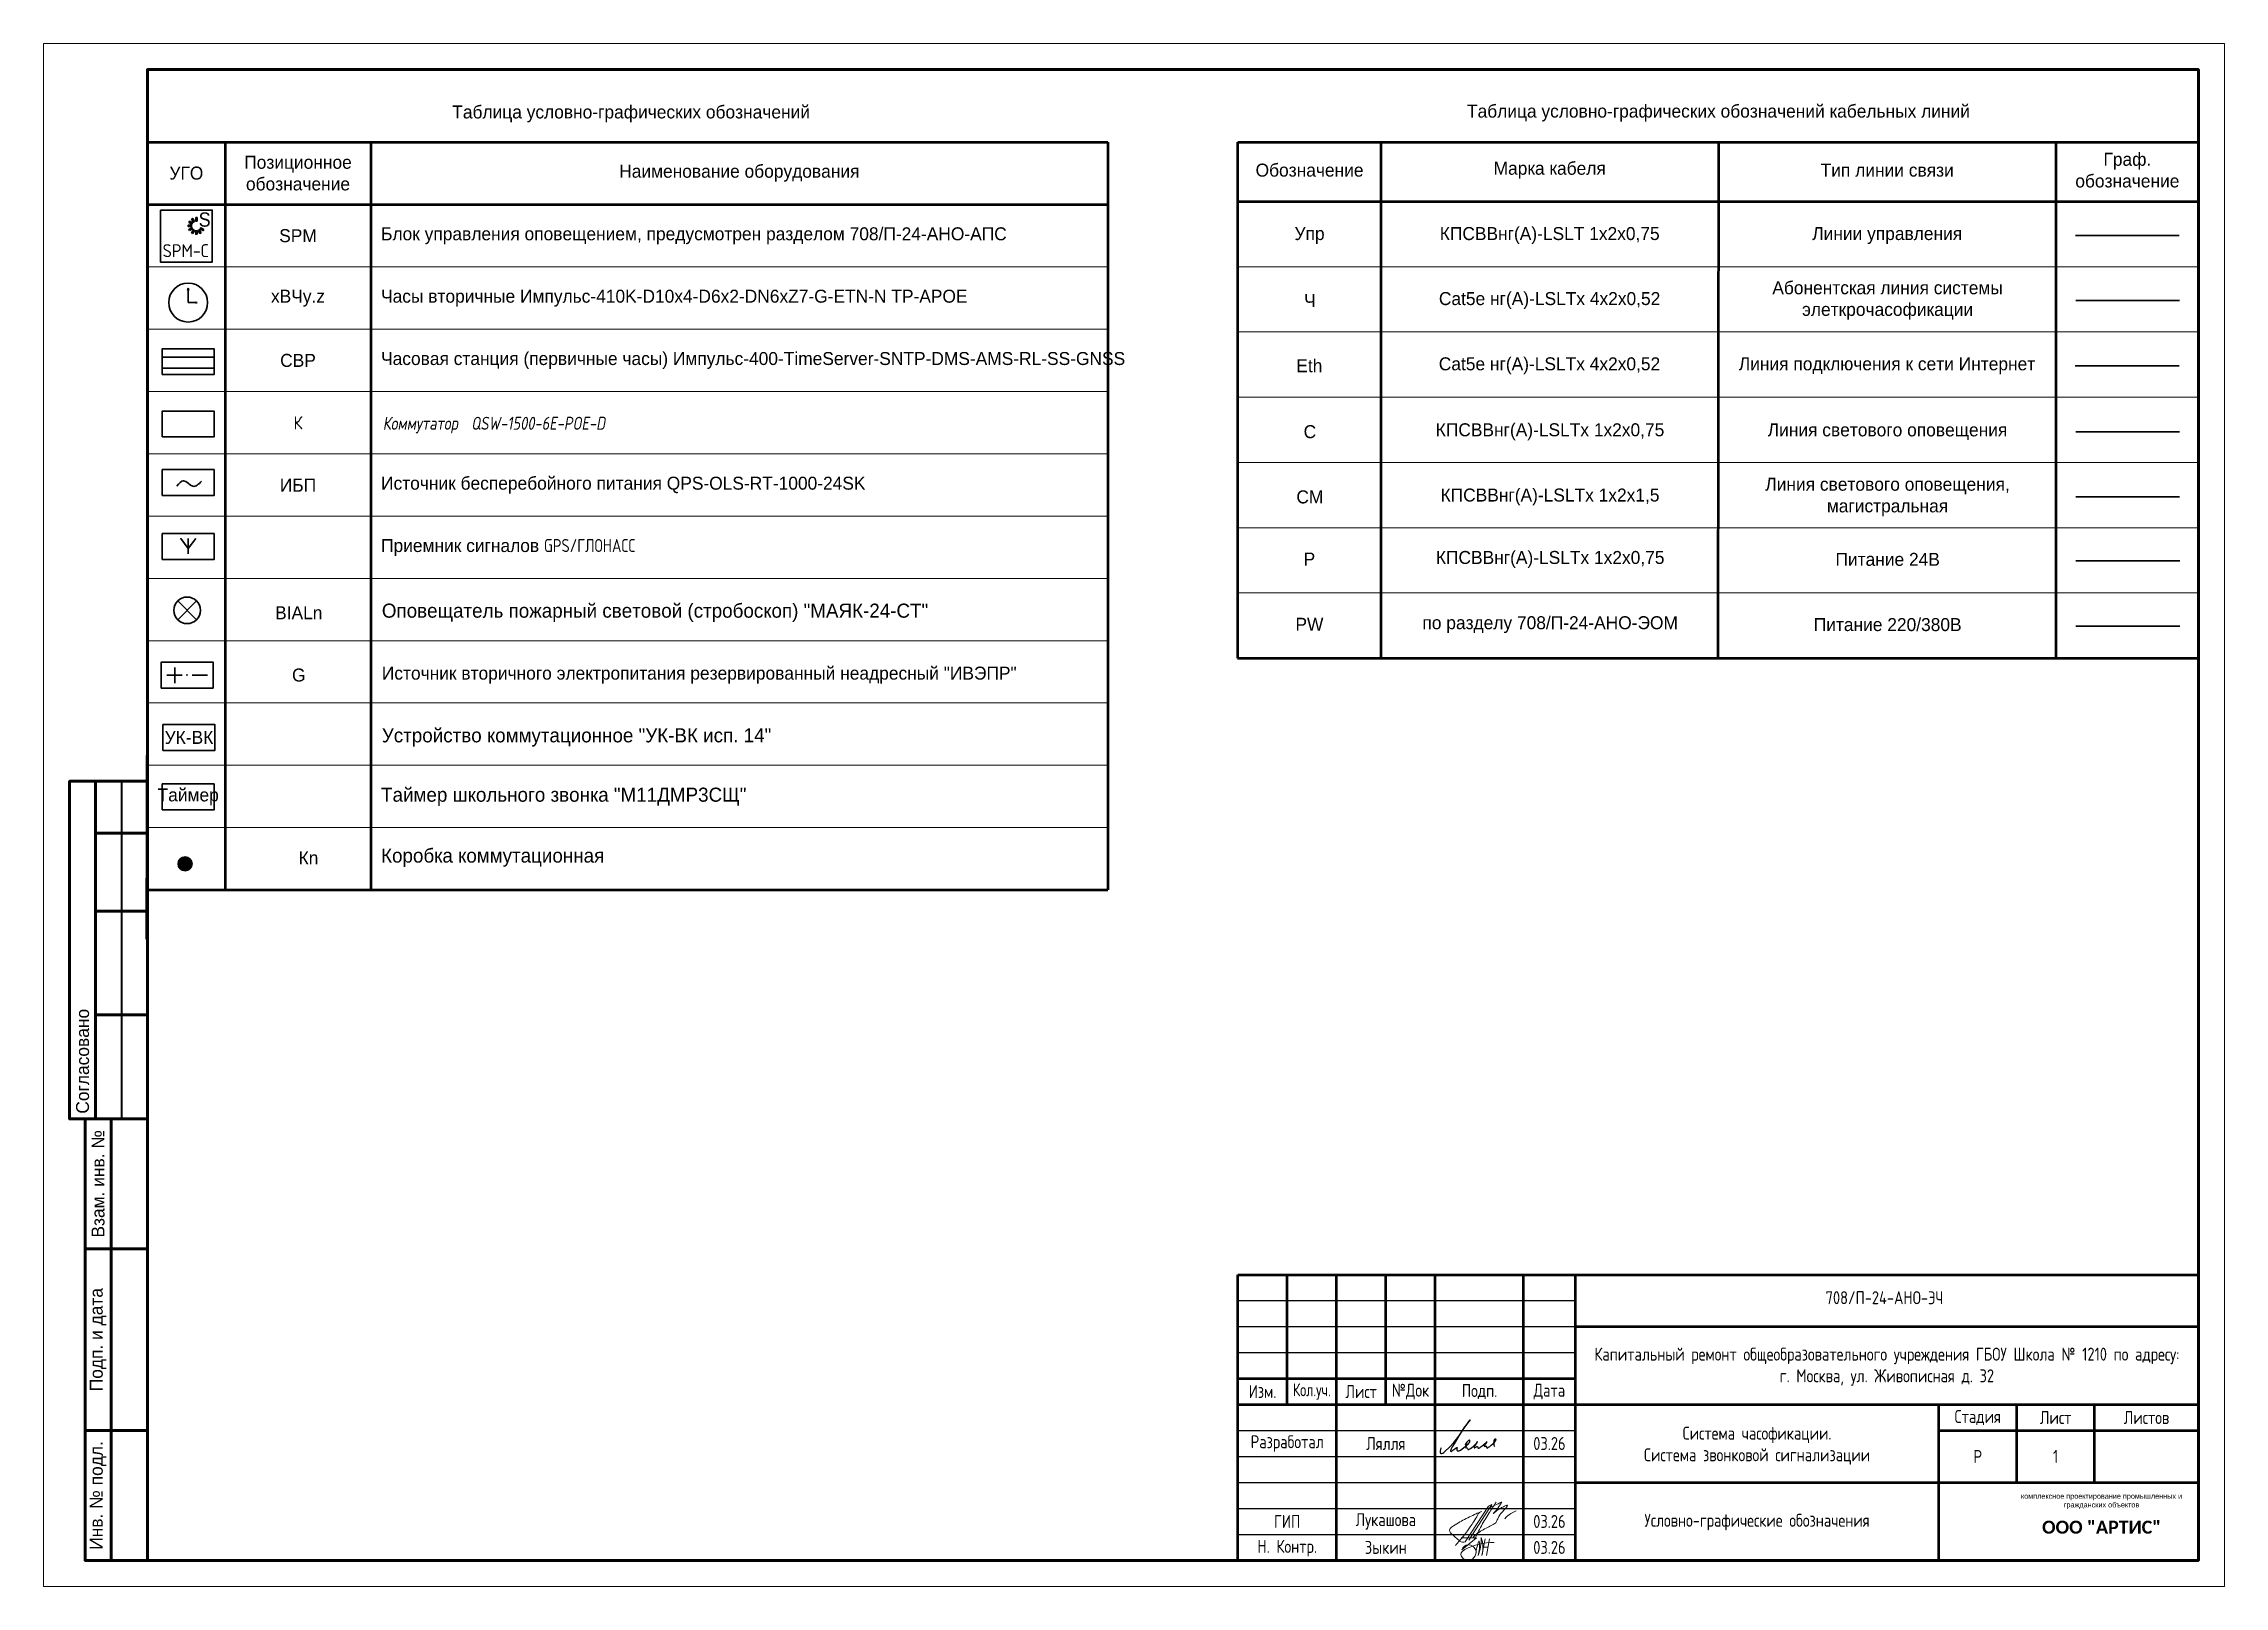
# Paper-space layout 'УГО' of a CAD drawing. Header units: millimetres. Extents: x -5221 to 1243, y -5840 to 657.
# Drawn here: x -5220.9 to -4802.5, y -5840.2 to -5544.3 of the extents above; entities outside this region: 32.
# The model-space entities are those that its viewports show. They can reach past a viewport. Long polylines and large blocks are cut down to what shows.
import ezdxf
from ezdxf import colors
from ezdxf.entities.mleader import LeaderData, LeaderLine
from ezdxf.enums import TextEntityAlignment as Align
from ezdxf.math import Vec2, Vec3

# ---------------------------------------------------------------- set-up
doc = ezdxf.new("R2010")
doc.units = ezdxf.units.MM
doc.set_wipeout_variables(frame=1)
doc.linetypes.add('штрихпунктирная', pattern=[1, 0.5, -0.25, 0, -0.25])
for name, color, linetype in [('__НАДПИСИ', 7, 'Continuous'), ('G-ANOTVPRT_T', 7, 'Continuous'), ('RC-Таблицы', 7, 'Continuous'), ('СОТ', 7, 'Continuous'), ('стена', 20, 'Continuous')]:
    doc.layers.add(name, color=color, linetype=linetype)
for name, color, linetype, lineweight in [('__ФОРМАТ', 7, 'Continuous', 40), ('A-_ANOTTEXT_T', 7, 'Continuous', 9), ('RC-Выноски', 7, 'Continuous', 0), ('RC-Источники_электропитания', 3, 'Continuous', 30), ('RC-Линии_связи-Адресные', 5, 'Continuous', 30), ('RC-Оповещение', 7, 'Continuous', 30), ('RC-Оповещение_световое', 7, 'Continuous', 30), ('лс', 5, 'Continuous', 30), ('Подписи', 7, 'Continuous', 13), ('Примечания', 7, 'Continuous', 25), ('СУ Часофикация', 205, 'Continuous', 30)]:
    doc.layers.add(name, color=color, linetype=linetype, lineweight=lineweight)
doc.layers.add('Границы листа', color=7, linetype='Continuous', lineweight=0, plot=False)
doc.layers.add('ОФ_подписи', color=5, linetype='Continuous', lineweight=13, true_color=0x0000ff)
doc.styles.add('GOST 2.304 type A', font='', dxfattribs={"height": 250})
doc.styles.add('GOST 2.304 type A_2', font='', dxfattribs={"height": 2.5})
doc.styles.add('GOST 2.304 type A_3', font='', dxfattribs={"height": 3.5})
doc.styles.add('GOST Common_4', font='', dxfattribs={"height": 7})
doc.styles.add('ICOCPEUR', font='isocpeur.ttf', dxfattribs={"height": 250})
doc.styles.add('ISOCPEUR', font='isocpeur.ttf', dxfattribs={"width": 0.9, "height": 350})
doc.styles.add('Mipgost_5', font='', dxfattribs={"height": 250})
doc.styles.add('RubezhCAD', font='', dxfattribs={"oblique": 10})
doc.styles.get("Standard").update_dxf_attribs({"font": ''})
doc.styles.add('ГОСТ 2.304', font='')
doc.styles.get('GOST 2.304 type A').set_extended_font_data('GOST 2.304 type A')
doc.styles.get('GOST 2.304 type A_2').set_extended_font_data('GOST 2.304 type A')
doc.styles.get('GOST 2.304 type A_3').set_extended_font_data('GOST 2.304 type A')
doc.styles.get('GOST Common_4').set_extended_font_data('GOST 2.304 type A')
doc.styles.get('Mipgost_5').set_extended_font_data('Mipgost')
doc.styles.get('RubezhCAD').set_extended_font_data('GOST type A')
doc.styles.get('Standard').set_extended_font_data('GOST type B')
doc.styles.get('ГОСТ 2.304').set_extended_font_data('GOST 2.304 type A')

# ---------------------------------------------------------------- blocks, each defined once
blk = doc.blocks.new('*U1524')
for p, q in [((5, 155), (5, 90)), ((15, 155), (15, 90))]:
    blk.add_line(p, q)
at = {"lineweight": -2}
for p, q in [((10, 155), (10, 90)), ((10, 145), (20, 145)), ((10, 130), (20, 130)), ((10, 110), (20, 110)), ((13, 90), (13, 5)), ((8, 65), (20, 65)), ((8, 30), (20, 30))]:
    blk.add_line(p, q, dxfattribs=at)
blk.add_lwpolyline([(20, 5), (415, 5), (415, 292), (20, 292)], close=True, dxfattribs=at)
for points in [[(20, 155), (5, 155), (5, 90), (8, 90)], [(20, 5), (8, 5), (8, 90), (20, 90)]]:
    blk.add_lwpolyline(points, dxfattribs=at)
at = {"layer": 'Границы листа'}
blk.add_lwpolyline([(420, 0), (0, 0), (0, 297), (420, 297)], close=True, dxfattribs=at)
at = {"lineweight": 30, "style": 'Mipgost_5'}
blk.add_text('Согласовано', height=2.5, rotation=90, dxfattribs=at).set_placement((7.5, 91), align=Align.MIDDLE_LEFT)
for s, p in [('Взам. инв. №', (10.5, 77.5)), ('Подп. и дата', (10.5, 47.5)), ('Инв. № подл.', (10.5, 17.5))]:
    blk.add_text(s, height=2.5, rotation=90, dxfattribs=at).set_placement(p, align=Align.MIDDLE)
at = {"lineweight": 13, "oblique": 10, "flags": 8}
blk.add_attdef('ФОРМАТ', (380.94, 1.12), '', height=3, dxfattribs=at)
blk = doc.blocks.new('A$C74D65E2A')
at = {"layer": 'СУ Часофикация'}
for p, q in [((0, 370), (-15, 313)), ((0, 0), (0, 370)), ((0, 370), (15, 313)), ((0, 0), (234, 0)), ((234, 0), (189, 12)), ((234, 0), (189, -12))]:
    blk.add_line(p, q, dxfattribs=at)
blk.add_circle((0, 0), 505, dxfattribs=at)
blk = doc.blocks.new('RC-UGO-SNR-03')
blk.add_wipeout([(-5.3, 5.3), (-5.3, -4.7), (4.7, -4.7), (4.7, 5.3)]).dxf.layer = 'RC-Оповещение'
at = {"layer": 'RC-Оповещение'}
h = blk.add_hatch(color=256, dxfattribs=at)
h.dxf.hatch_style = 1
h.paths.add_polyline_path([(1.76, 3.85), (1.5, 3.85), (1.5, 3.18), (1.76, 3.18)])
h.paths.add_polyline_path([(1.05, 2.99), (1.28, 3.12), (0.94, 3.7), (0.72, 3.57)])
h.paths.add_polyline_path([(0.76, 2.61), (0.89, 2.83), (0.31, 3.16), (0.18, 2.94)])
h.paths.add_polyline_path([(0.04, 2.39), (0.04, 2.13), (0.7, 2.13), (0.7, 2.39)])
h.paths.add_polyline_path([(0.89, 1.68), (0.76, 1.91), (0.18, 1.57), (0.31, 1.35)])
h.paths.add_polyline_path([(0.72, 0.94), (0.94, 0.81), (1.28, 1.39), (1.05, 1.52)])
h.paths.add_polyline_path([(1.5, 0.66), (1.76, 0.66), (1.76, 1.33), (1.5, 1.33)])
h.paths.add_polyline_path([(2.31, 0.81), (2.54, 0.94), (2.2, 1.52), (1.98, 1.39)])
h.paths.add_polyline_path([(2.94, 1.35), (3.07, 1.57), (2.49, 1.91), (2.36, 1.68)])
for points in [[(-5.3, 5.3), (4.7, 5.3), (4.7, -4.7), (-5.3, -4.7)], [(0.04, 2.13), (0.04, 2.39), (0.7, 2.39), (0.7, 2.13)], [(0.18, 2.94), (0.31, 3.16), (0.89, 2.83), (0.76, 2.61)], [(0.31, 1.35), (0.18, 1.57), (0.76, 1.91), (0.89, 1.68)], [(0.72, 3.57), (0.94, 3.7), (1.28, 3.12), (1.05, 2.99)], [(0.94, 0.81), (0.72, 0.94), (1.05, 1.52), (1.28, 1.39)], [(1.5, 3.85), (1.76, 3.85), (1.76, 3.18), (1.5, 3.18)], [(1.76, 0.66), (1.5, 0.66), (1.5, 1.33), (1.76, 1.33)], [(2.54, 0.94), (2.31, 0.81), (1.98, 1.39), (2.2, 1.52)], [(3.07, 1.57), (2.94, 1.35), (2.36, 1.68), (2.49, 1.91)]]:
    blk.add_lwpolyline(points, close=True, dxfattribs=at)
at = {"layer": 'RC-Оповещение', "style": 'ISOCPEUR', "width": 0.9}
blk.add_text('SPM-С', height=2.5, dxfattribs=at).set_placement((-4.87, -3.76))
at = {"layer": 'RC-Оповещение', "insert": (2.07, 4.86), "char_height": 2.75, "attachment_point": 1, "style": 'ISOCPEUR'}
blk.add_mtext_dynamic_manual_height_columns('{\\fArial|b0|i0|c204|p34;S}', width=1.8271, gutter_width=1500, heights=[0], dxfattribs=at)
at = {"layer": 'RC-Оповещение'}
blk.add_attdef('PSTN', text='', height=2.5, dxfattribs=at).set_placement((2.05, 5.27), align=Align.BOTTOM_LEFT)
blk = doc.blocks.new('П_Зыкин')
at = {"layer": 'ОФ_подписи', "color": 5, "ltscale": 100, "transparency": 33554687}
for p, q in [((142, 249), (62, -174)), ((102, 37), (218, 37)), ((258, 249), (178, -174))]:
    blk.add_line(p, q, dxfattribs=at)
blk.add_lwpolyline([(-462, 273), (-74, 273), (-446, -30)], dxfattribs=at)
for centre, radius, start, end in [((-271, -94), 186, 314.2393, 159.9348), ((345, -1372), 1523, 88.8758, 117.8788), ((1109, -252), 1204, 158.7593, 174.231), ((-1024, 224), 1068, 337.8144, 2.8859), ((-849, 72), 852, 342.8308, 7.4815), ((-9, 182), 4.48, 8.9691, 155.6551), ((-643, 22), 732, 344.4555, 20.462), ((-318, -169), 151, 108.7568, 173.4251), ((-287, -115), 185, 191.5358, 322.3512)]:
    blk.add_arc(centre, radius, start, end, dxfattribs=at)
blk = doc.blocks.new('П_Лукашова')
at = {"layer": 'ОФ_подписи', "color": 5}
for p, q in [((221, 339), (-221, -339)), ((286, 371), (-156, -307)), ((283, 370), (218, 338))]:
    blk.add_line(p, q, dxfattribs=at)
for points in [[(221, 301), (344, 360), (434, 401), (475, 416), (464, 395), (420, 336), (342, 232), (310, 203), (337, 221), (420, 283), (490, 322), (558, 352), (576, 358), (491, 240), (403, 113), (374, 49), (360, 20)], [(-221, -339), (-276, -344), (-368, -289), (-446, -221), (-505, -166), (-522, -116), (-412, -16), (-295, 56), (-173, 120), (-49, 179), (33, 216), (87, 237), (52, 221), (11, 167), (-59, 51), (-126, -52), (-177, -132), (-256, -231), (-409, -409)], [(360, 20), (294, -18), (203, -65), (91, -124), (-73, -248)], [(366, 415), (236, 213), (85, -37), (-50, -300)], [(530, 102), (646, 199), (748, 254)]]:
    blk.add_spline(points, degree=3, dxfattribs=at)
blk = doc.blocks.new('штамп')
at = {"layer": '__ФОРМАТ', "linetype": 'Continuous', "lineweight": 50}
for p, q in [((531929, 45357), (531929, 50857)), ((531929, 50857), (550429, 50857)), ((532879, 48357), (532879, 50857)), ((533829, 45357), (533829, 50857)), ((534779, 48357), (534779, 50857)), ((535729, 45357), (535729, 50857)), ((537429, 45357), (537429, 50857)), ((538429, 45357), (538429, 50857)), ((550429, 45357), (550429, 50857)), ((538429, 49857), (550429, 49857)), ((531929, 48857), (538429, 48857)), ((531929, 48357), (550429, 48357)), ((545429, 45357), (545429, 48357)), ((546929, 46857), (546929, 48357)), ((548429, 46857), (548429, 48357)), ((545429, 47857), (550429, 47857)), ((538429, 46857), (550429, 46857)), ((531929, 45357), (550429, 45357))]:
    blk.add_line(p, q, dxfattribs=at)
at = {"layer": '__ФОРМАТ', "linetype": 'Continuous', "lineweight": -2}
for p, q in [((531929, 50357), (538429, 50357)), ((531929, 49857), (538429, 49857)), ((531929, 49357), (538429, 49357)), ((531929, 48857), (538429, 48857)), ((531929, 47857), (538429, 47857)), ((531929, 47357), (538429, 47357)), ((531929, 46857), (538429, 46857)), ((538429, 46857), (550429, 46857)), ((531929, 46357), (538429, 46357)), ((531929, 45857), (538429, 45857))]:
    blk.add_line(p, q, dxfattribs=at)
at = {"layer": 'Подписи', "color": 5, "lineweight": 25}
blk.add_lwpolyline([(535847, 47525), (535833, 47500), (535823, 47461), (535824, 47440), (535829, 47423), (535840, 47414), (535857, 47413), (535876, 47421), (535897, 47435), (535917, 47454), (536005, 47539), (536088, 47624), (536142, 47690), (536203, 47776), (536266, 47874), (536323, 47953), (536362, 48009), (536395, 48059), (536405, 48060), (536397, 48045), (536295, 47925), (536205, 47790), (536095, 47603), (536059, 47544), (536038, 47506), (536029, 47485), (536027, 47473), (536027, 47462), (536031, 47457), (536037, 47454), (536045, 47456), (536057, 47466), (536072, 47479), (536107, 47506), (536133, 47525), (536147, 47532), (536152, 47532), (536153, 47529), (536150, 47520), (536147, 47504), (536146, 47491), (536148, 47479), (536150, 47471), (536157, 47465), (536166, 47462), (536178, 47464), (536189, 47469), (536215, 47480), (536240, 47498), (536281, 47529), (536306, 47550), (536324, 47567), (536342, 47582), (536372, 47609), (536388, 47629), (536397, 47646), (536399, 47657), (536398, 47666), (536393, 47671), (536383, 47671), (536372, 47667), (536356, 47653), (536336, 47632), (536323, 47612), (536313, 47599), (536309, 47587), (536310, 47579), (536315, 47575), (536326, 47579), (536335, 47585), (536344, 47592), (536348, 47595), (536352, 47596), (536354, 47595), (536355, 47592), (536349, 47583), (536342, 47575), (536334, 47561), (536326, 47547), (536322, 47538), (536320, 47531), (536321, 47523), (536325, 47519), (536328, 47519), (536333, 47524), (536338, 47527), (536344, 47526), (536346, 47520), (536351, 47508), (536355, 47498), (536359, 47493), (536366, 47491), (536375, 47491), (536385, 47497), (536412, 47513), (536436, 47532), (536466, 47559), (536491, 47583), (536517, 47607), (536529, 47621), (536545, 47642), (536547, 47643), (536546, 47644), (536543, 47644), (536541, 47642), (536538, 47637), (536499, 47577), (536491, 47558), (536482, 47544), (536480, 47535), (536479, 47529), (536481, 47524), (536483, 47522), (536489, 47523), (536494, 47526), (536502, 47532), (536512, 47539), (536522, 47544), (536530, 47548), (536541, 47549), (536547, 47546), (536550, 47541), (536551, 47531), (536552, 47525), (536553, 47521), (536558, 47517), (536562, 47515), (536568, 47515), (536575, 47517), (536583, 47523), (536596, 47533), (536617, 47547), (536636, 47561), (536659, 47583), (536688, 47609), (536702, 47620), (536713, 47630), (536721, 47636), (536727, 47641), (536727, 47643), (536726, 47644), (536723, 47643), (536720, 47638), (536715, 47629), (536693, 47594), (536681, 47575), (536676, 47566), (536674, 47557), (536677, 47551), (536679, 47547), (536684, 47546), (536689, 47549), (536695, 47552), (536700, 47554), (536709, 47554), (536716, 47551), (536717, 47545), (536719, 47535), (536721, 47527), (536725, 47524), (536731, 47520), (536741, 47523), (536747, 47528), (536757, 47534), (536779, 47550), (536809, 47572), (536842, 47600), (536865, 47623), (536880, 47642), (536895, 47664), (536899, 47675), (536901, 47684), (536898, 47689), (536891, 47693), (536881, 47689), (536873, 47682), (536862, 47668), (536856, 47654), (536855, 47638), (536856, 47622), (536856, 47598), (536858, 47583), (536860, 47572), (536864, 47560), (536871, 47551)], dxfattribs=at)
at = {"layer": 'ОФ_подписи'}
for name, p, xscale, yscale, zscale in [('П_Лукашова', (536533, 46057), 1.010226427429054, 1.010226427429054, 1.010226427429054), ('П_Зыкин', (536581, 45585), 0.7621923841183493, 0.7621923841183493, 0.7621923841183493)]:
    blk.add_blockref(name, p, dxfattribs=dict(at, xscale=xscale, yscale=yscale, zscale=zscale))
at = {"transparency": 33554687, "attachment_point": 5, "style": 'ГОСТ 2.304'}
for s, insert, char_height, width in [('{\\fArial|b0|i0|c204|p34;комплексное проектирование промышленных и гражданских объектов}', (548563, 46495), 100, 3372.21), ('{\\fCorbel Light|b1|i0|c204|p34;ООО "АРТИС"}', (548563, 45995), 250, 4171.2)]:
    blk.add_mtext(s, dxfattribs=dict(at, insert=insert, char_height=char_height, width=width))
at = {"layer": '__НАДПИСИ', "lineweight": 9, "ltscale": 2, "style": 'ISOCPEUR', "flags": 1}
blk.add_attdef('NOTATION', (548864, 51134), '', height=250, dxfattribs=at)
at = {"layer": '__НАДПИСИ', "lineweight": 9, "ltscale": 2, "style": 'RubezhCAD', "oblique": 10}
blk.add_attdef('SHEET', text='', height=250, dxfattribs=at).set_placement((547679, 47357), align=Align.MIDDLE_CENTER)
at = {"layer": '__ФОРМАТ', "color": 7, "linetype": 'Continuous', "lineweight": 20, "char_height": 250, "attachment_point": 5, "style": 'GOST 2.304 type A'}
for s, insert, width in [('Капитальный ремонт общеобразовательного учреждения ГБОУ Школа № 1210 по адресу:      \\Pг. Москва, ул. Живописная д. 32', (544429, 49085), 12000), ('\\pi-7.5,l7.5,t7.5;{\\W0.9;\\C256;Кол.уч.}', (533354, 48607), 950), ('Система часофикации. \\PСистема звонковой сигнализации ', (541929, 47564), 7000)]:
    blk.add_mtext(s, dxfattribs=dict(at, insert=insert, width=width))
at = {"layer": '__ФОРМАТ', "color": 7, "linetype": 'Continuous', "lineweight": 20, "char_height": 250, "attachment_point": 5, "line_spacing_factor": 1.2, "style": 'GOST 2.304 type A'}
for s, insert, width in [('\\pi-7.5,l7.5,t7.5;{\\C256;Изм.}', (532404, 48607), 950), ('\\pi-7.5,l7.5,t7.5;{\\C256;Лист}', (534304, 48607), 950), ('\\pi-7.5,l7.5,t7.5;{\\C256;№Док}', (535254, 48607), 950), ('\\pi-7.5,l7.5,t7.5;{\\C256;Подп.}', (536584, 48607), 1710.72), ('\\pi-7.5,l7.5,t7.5;{\\C256;Дата}', (537929, 48607), 1000), ('\\pi-7.5,l7.5,t7.5;{\\C256;Стадия}', (546179, 48107), 1500), ('\\pi-7.5,l7.5,t7.5;{\\C256;Лист}', (547679, 48107), 1500), ('\\pi-7.5,l7.5,t7.5;{\\C256;Листов}', (549429, 48107), 2000), ('\\pi-7.5,l7.5,t7.5;{\\C256;Разработал}', (532879, 47607), 1900), ('{\\C256;Лялля}', (534779, 47607), 1900), ('{\\C256;03.26}', (537929, 47607), 1000), ('\\pi-750,l750,t750;{\\C256;Р}', (546179, 47357), 1500), ('\\pi-7.5,l7.5,t7.5;{\\C256;ГИП}', (532879, 46107), 1900), ('{\\C256;Лукашова}', (534779, 46107), 1900), ('{\\C256;03.26}', (537929, 46107), 1000), ('{\\C256;Н. Контр. }', (532879, 45592), 1900), ('\\pi-750,l750,t750;{\\C256;Зыкин}', (534779, 45607), 1900), ('{\\C256;03.26}', (537929, 45607), 1000)]:
    blk.add_mtext(s, dxfattribs=dict(at, insert=insert, width=width))
at = {"layer": 'стена', "color": 18, "true_color": 0x000000, "insert": (543249, 50539), "char_height": 250, "width": 3851.47, "attachment_point": 1, "style": 'GOST 2.304 type A'}
blk.add_mtext('708/П-24-АНО-ЭЧ', dxfattribs=at)
blk = doc.blocks.new('RC-UGO-IP12-03')
blk.add_wipeout([(5, -2.5), (5, 2.5), (-5, 2.5), (-5, -2.5)]).dxf.layer = 'RC-Источники_электропитания'
blk.add_wipeout([(-5, -2.5), (-5, 2.5), (5, 2.5), (5, -2.5)]).dxf.layer = 'RC-Источники_электропитания'
at = {"layer": 'RC-Источники_электропитания'}
blk.add_lwpolyline([(-5, -2.5), (5, -2.5), (5, 2.5), (-5, 2.5)], close=True, dxfattribs=at)
for points in [[(-3.94, 0), (-0.94, 0)], [(-2.37, -1.52), (-2.37, 1.48)], [(0.94, 0), (3.94, 0)]]:
    blk.add_lwpolyline(points, dxfattribs=at)
blk.add_point((0, 0), dxfattribs=at)
blk.add_attdef('PSTN', text='', height=2.5, dxfattribs=at).set_placement((6.11, 2.42), align=Align.BOTTOM_CENTER)
blk = doc.blocks.new('кс-4')
at = {"layer": 'RC-Линии_связи-Адресные'}
h = blk.add_hatch(color=11, dxfattribs=at)
h.dxf.hatch_style = 1
h.paths.add_polyline_path([(135, 0, 1), (-135, 0, 1)])
at = {"layer": 'RC-Линии_связи-Адресные', "color": 116, "true_color": 0x136734}
blk.add_circle((0, 0), 135, dxfattribs=at)
blk = doc.blocks.new('RC-UGO-OS-10')
at = {"layer": 'RC-Оповещение_световое', "color": 5}
for p, q in [((-1.81, 1.81), (1.81, -1.81)), ((-1.81, -1.81), (1.81, 1.81))]:
    blk.add_line(p, q, dxfattribs=at)
blk.add_circle((0, 0), 2.56, dxfattribs=at)
at = {"layer": 'RC-Оповещение_световое'}
blk.add_attdef('PSTN', text='', height=2.5, dxfattribs=at).set_placement((0.86, 2.39), align=Align.BOTTOM_LEFT)

msp = doc.modelspace()

# ---------------------------------------------------------------- linework, layer by layer
at = {"color": 4, "lineweight": 30, "ltscale": 100, "transparency": 33554687}
msp.add_line((28783, 118450), (30783, 118450), dxfattribs=at)
at = {"color": 1, "lineweight": 30, "ltscale": 400}
msp.add_lwpolyline([(28792, 112184), (30792, 112184)], dxfattribs=at)
at = {"color": 1, "linetype": 'штрихпунктирная', "lineweight": 30, "ltscale": 4}
msp.add_lwpolyline([(28792, 110928), (30792, 110928)], dxfattribs=at)
at = {"layer": 'RC-Таблицы', "linetype": 'Continuous', "lineweight": 50}
for p, q in [((-8349, 120250), (-8349, 109450)), ((-8356, 109626), (-8366, 104906))]:
    msp.add_line(p, q, dxfattribs=at)
at = {"layer": 'RC-Таблицы', "linetype": 'Continuous', "lineweight": 50, "transparency": 33554687}
for p, q in [((-8349, 120250), (10151, 120250)), ((-6849, 120250), (-6849, 105850)), ((-4049, 120250), (-4049, 105850)), ((10151, 120250), (10151, 109450)), ((10151, 120250), (10151, 105850)), ((10151, 120250), (10151, 105850)), ((12644, 120250), (12644, 110312)), ((12651, 120250), (31151, 120250)), ((15408, 120250), (15408, 110312)), ((21908, 120250), (21897, 110312)), ((28408, 120250), (28408, 110312)), ((-8349, 119050), (10151, 119050)), ((12651, 119107), (31151, 119107)), ((12644, 110312), (31147, 110312)), ((-8349, 105850), (10151, 105850))]:
    msp.add_line(p, q, dxfattribs=at)
at = {"layer": 'RC-Таблицы', "linetype": 'Continuous', "lineweight": 20, "transparency": 33554687}
for p, q in [((-8349, 117850), (10151, 117850)), ((12651, 117850), (31151, 117850)), ((-8349, 116650), (10151, 116650)), ((12651, 116594), (31151, 116594)), ((-8349, 115450), (10151, 115450)), ((12651, 115337), (31151, 115337)), ((-8349, 114250), (10151, 114250)), ((12651, 114081), (31151, 114081)), ((-8349, 113050), (10151, 113050)), ((12651, 112824), (31151, 112824)), ((-8349, 111850), (10151, 111850)), ((12649, 111568), (31149, 111568)), ((-8349, 110650), (10151, 110650)), ((-8349, 109450), (10151, 109450)), ((-8349, 108250), (10151, 108250)), ((-8349, 107050), (10151, 107050))]:
    msp.add_line(p, q, dxfattribs=at)
at = {"layer": 'лс', "color": 3, "linetype": 'Continuous', "ltscale": 100, "transparency": 33554687}
msp.add_line((28779, 115942), (30779, 115942), dxfattribs=at)
at = {"layer": 'лс', "color": 11, "linetype": 'Continuous', "ltscale": 100, "transparency": 33554687}
msp.add_line((28789, 114672), (30789, 114672), dxfattribs=at)
at = {"layer": 'лс', "color": 116, "linetype": 'Continuous', "ltscale": 100, "true_color": 0x136734, "transparency": 33554687}
msp.add_line((28789, 113416), (30789, 113416), dxfattribs=at)
at = {"layer": 'лс', "elevation": 0}
msp.add_lwpolyline([(-8049, 108536), (-7049, 108536), (-7049, 109036), (-8049, 109036)], close=True, dxfattribs=at)
at = {"layer": 'лс'}
msp.add_lwpolyline([(-8064, 107393), (-7064, 107393), (-7064, 107893), (-8064, 107893)], close=True, dxfattribs=at)
at = {"layer": 'СУ Часофикация', "linetype": 'Continuous', "ltscale": 100, "transparency": 33554687}
msp.add_line((28790, 117198), (30790, 117198), dxfattribs=at)
at = {"layer": 'СУ Часофикация'}
for points in [[(-8064, 115771), (-7064, 115771), (-7064, 116271), (-8064, 116271)], [(-8064, 114571), (-7064, 114571), (-7064, 115071), (-8064, 115071)], [(-8064, 113444), (-7064, 113444), (-7064, 113944), (-8064, 113944)], [(-8064, 112212), (-7064, 112212), (-7064, 112712), (-8064, 112712)]]:
    msp.add_lwpolyline(points, close=True, dxfattribs=at)
for points in [[(-8064, 116110), (-7064, 116110)], [(-8064, 115895), (-7064, 115895)], [(-7564, 112324), (-7564, 112426), (-7707, 112614), (-7564, 112426), (-7415, 112614)]]:
    msp.add_lwpolyline(points, dxfattribs=at)
at = {"layer": 'СУ Часофикация', "ltscale": 100}
msp.add_lwpolyline([(-7564, 112426), (-7564, 112614)], dxfattribs=at)
msp.add_spline([(-7781, 113625), (-7655, 113728), (-7476, 113622), (-7306, 113719)], degree=3, dxfattribs=at)

# ---------------------------------------------------------------- block references
at = {"layer": '__ФОРМАТ', "lineweight": 60, "xscale": 99.9999999999996, "yscale": 99.9999999999996, "zscale": 99.9999999999996}
msp.add_blockref('*U1524', (-10349, 92444), dxfattribs=at)
at = {"layer": 'RC-Линии_связи-Адресные'}
msp.add_blockref('кс-4', (-7625, 106354), dxfattribs=at)
at = {"layer": 'СОТ'}
msp.add_blockref('штамп', (-519277, 47587), dxfattribs=at)
at = {"layer": 'СУ Часофикация', "xscale": 0.7425938085507369, "yscale": 0.7425938085507369, "zscale": 0.7425938085507369}
msp.add_blockref('A$C74D65E2A', (-7564, 117159), dxfattribs=at)

# ---------------------------------------------------------------- texts
at = {"layer": 'RC-Таблицы', "linetype": 'Continuous', "lineweight": 40, "ltscale": 15, "transparency": 33554687, "insert": (967, 120791), "char_height": 250, "width": 15000, "attachment_point": 5, "style": 'Mipgost_5'}
msp.add_mtext('Таблица условно-графических обозначений', dxfattribs=at)
at = {"layer": 'RC-Таблицы', "linetype": 'Continuous', "lineweight": 40, "ltscale": 15, "transparency": 33554687, "insert": (21908, 120807), "char_height": 250, "attachment_point": 5, "style": 'Mipgost_5'}
msp.add_mtext_dynamic_manual_height_columns('Таблица условно-графических обозначений кабельных линий', width=18500, gutter_width=1250, heights=[0], dxfattribs=at)
at = {"layer": 'RC-Таблицы', "linetype": 'Continuous', "lineweight": 40, "transparency": 33554687, "char_height": 250}
for s, insert, width, attachment_point, style in [('УГО', (-7599, 119650), 1100, 5, 'Mipgost_5'), ('Позиционное обозначение', (-5449, 119650), 2400, 5, 'Mipgost_5'), ('Наименование оборудования', (3051, 119650), 13800, 5, 'Mipgost_5'), ('Обозначение', (14033, 119707), 2350, 5, 'Mipgost_5'), ('Марка кабеля', (18658, 119707), 6100, 5, 'Mipgost_5'), ('Тип линии связи', (25158, 119707), 6100, 5, 'Mipgost_5'), ('Граф. обозначение', (29783, 119707), 2350, 5, 'Mipgost_5'), ('SРМ', (-5449, 118445), 2400, 5, 'Mipgost_5'), ('Блок управления оповещением{\\C7;, предусмотрен разделом }708/П-24-АНО-АПС', (-3849, 118445), 13800, 4, 'Mipgost_5'), ('Упр', (14033, 118450), 2350, 5, 'Mipgost_5'), ('КПСВВнг(А)-{\\C7;LSLT 1х2х0,75}', (18658, 118450), 6100, 5, 'Mipgost_5'), ('Линии управления', (25158, 118450), 6100, 5, 'Mipgost_5'), ('xВЧу.z', (-5449, 117244), 2400, 5, 'Mipgost_5'), ('Часы вторичные Импульс-410K-D10x4-D6x2-DN6xZ7-G-ETN-N TP-APOE', (-3849, 117244), 13800, 4, 'Mipgost_5'), ('Ч', (14040, 117198), 2350, 5, 'Mipgost_5'), ('Cat5e нг(А)-LSLTx 4х2х0,52', (18656, 117198), 6100, 5, 'Mipgost_5'), ('Абонентская линия системы элеткрочасофикации', (25165, 117198), 6100, 5, 'Mipgost_5'), ('СВР', (-5449, 116044), 2400, 5, 'Mipgost_5'), ('Часовая станция (первичные часы) Импульс-400-TimeServer-SNTP-DMS-AMS-RL-SS-GNSS ', (-3849, 116044), 13800, 4, 'Mipgost_5'), ('Eth', (14029, 115942), 2350, 5, 'Mipgost_5'), ('Cat5e нг(А)-LSLTx 4х2х0,52', (18654, 115942), 6100, 5, 'Mipgost_5'), ('Линия подключения к сети Интернет', (25154, 115942), 6100, 5, 'Mipgost_5'), ('К', (-5449, 114844), 2400, 5, 'ISOCPEUR'), ('С', (14039, 114672), 2350, 5, 'Mipgost_5'), ('КПСВВнг(А)-LSLTx 1х2х0,75', (18664, 114672), 6100, 5, 'Mipgost_5'), ('Линия светового оповещения', (25164, 114672), 6100, 5, 'Mipgost_5'), ('Источник бесперебойного питания QPS-OLS-RT-1000-24SK', (-3849, 113644), 13800, 4, 'Mipgost_5'), ('ИБП', (-5449, 113644), 2400, 5, 'Mipgost_5'), ('СМ', (14039, 113416), 2350, 5, 'Mipgost_5'), ('КПСВВнг(А)-LSLTx 1х2х1,5', (18664, 113416), 6100, 5, 'Mipgost_5'), ('Линия светового оповещения, магистральная', (25164, 113416), 6100, 5, 'Mipgost_5'), ('{\\C0;Приемник сигналов \\fGOST type A|b0|i0|c204|p34;\\C256;GPS/ГЛОНАСС }', (-3849, 112444), 13800, 4, 'Mipgost_5'), ('Кn', (-5247, 106468), 2400, 5, 'Mipgost_5')]:
    msp.add_mtext(s, dxfattribs=dict(at, insert=insert, width=width, attachment_point=attachment_point, style=style))
at = {"layer": 'RC-Таблицы', "linetype": 'Continuous', "lineweight": 40, "char_height": 250, "style": 'Mipgost_5'}
for s, insert, width, attachment_point in [('P', (14030, 112222), 2741.51, 5), ('КПСВВнг(А)-LSLTx 1х2х0,75', (18667, 112214), 6100, 5), ('Питание 24В', (25167, 112214), 6100, 5), ('BIALn', (-5434, 111187, 0), 2400, 5), ('{\\H1.08333x;Оповещатель пожарный световой (стробоскоп) "МАЯК-24-СТ"}', (-3834, 111187, 0), 13800, 4), ('PW', (14030, 110965), 2741.51, 5), ('по разделу 708/П-24-АНО-ЭОМ', (18667, 110958), 6100, 5), ('Питание 220/380В', (25167, 110958), 6100, 5), ('G', (-5434, 109987, 0), 2400, 5), ('Источник вторичного электропитания резервированный неадресный "ИВЭПР"', (-3834, 109987, 0), 13800, 4), ('{\\C5;УК-ВК}', (-7549, 108786, 0), 1000, 5), ('{\\H1.08333x;Устройство коммутационное "УК-ВК исп. 14"}', (-3834, 108787, 0), 13800, 4), ('{\\C5;Таймер}', (-7564, 107643), 1000, 5), ('{\\H1.08333x;Таймер школьного звонка "М11ДMP3СЩ"}', (-3849, 107644), 13800, 4), ('{\\H1.08333x;Коробка коммутационная}', (-3849, 106472), 13800, 4)]:
    msp.add_mtext(s, dxfattribs=dict(at, insert=insert, width=width, attachment_point=attachment_point))
at = {"layer": 'Примечания', "ltscale": 100, "insert": (-3816, 114960), "char_height": 250, "width": 7444.65, "attachment_point": 1, "style": 'RubezhCAD'}
msp.add_mtext('Коммутатор  QSW-1500-6E-POE-D', dxfattribs=at)
at = {"layer": 'СОТ', "char_height": 250, "attachment_point": 5, "style": 'GOST 2.304 type A'}
for s, insert, width in [('1', (28401, 94944), 1500), ('Условно-графические обозначения', (22651, 93682), 7000)]:
    msp.add_mtext(s, dxfattribs=dict(at, insert=insert, width=width))

# ---------------------------------------------------------------- leaders
at = {"layer": 'RC-Выноски', "linetype": 'Continuous', "ltscale": 15}
ml = msp.add_multileader_mtext('Standard', dxfattribs=at)
ml.set_content('КПСВВнг(А)-LSLTx 1x2x0.75\\P{\\C1;"аудио"}', color=256, style='ICOCPEUR')
ml.set_leader_properties()
ml.build(insert=Vec2(0, 0))
ml.multileader.update_dxf_attribs({"has_text_frame": 1, "text_left_attachment_type": 6, "text_right_attachment_type": 6, "dogleg_length": 2, "arrow_head_size": 400, "scale": 100})
ctx = ml.context
ctx.base_point, ctx.scale, ctx.char_height, ctx.arrow_head_size, ctx.landing_gap_size, ctx.plane_origin = Vec3(88380, 111158), 100, 250, 400, 100, Vec3(-435137, 75536)
ctx.left_attachment, ctx.right_attachment, ctx.text_align_type = 6, 6, 2
notes = []
notes.append((ctx, [(1, (1, 1, 0), (92980, 111158), (-1, 0), 200, [(0, [(95202, 114102)], 0, [])])]))
ctx.mtext.insert, ctx.mtext.width, ctx.mtext.alignment, ctx.mtext.flow_direction = Vec3(92680, 111483), 5145.38, 3, 5
ml = msp.add_multileader_mtext('Standard', dxfattribs=at)
ml.set_content('КПСВВнг(А)-LSLTx 1x2x0.75\\P{\\C1;"сухой контакт" }', color=256, style='Mipgost_5')
ml.set_leader_properties()
ml.build(insert=Vec2(0, 0))
ml.multileader.update_dxf_attribs({"has_text_frame": 1, "text_left_attachment_type": 6, "text_right_attachment_type": 6, "dogleg_length": 2, "arrow_head_size": 400, "scale": 100})
ctx = ml.context
ctx.base_point, ctx.scale, ctx.char_height, ctx.arrow_head_size, ctx.landing_gap_size, ctx.plane_origin = Vec3(91545, 106011), 100, 250, 400, 100, Vec3(-433946, 70888)
ctx.left_attachment, ctx.right_attachment, ctx.text_align_type = 6, 6, 2
notes.append((ctx, [(1, (1, 1, 0), (95348, 106011), (-1, 0), 200, [(0, [(95308, 109455)], 0, [])])]))
ctx.mtext.insert, ctx.mtext.width, ctx.mtext.alignment, ctx.mtext.flow_direction = Vec3(95048, 106332), 5145.38, 3, 5
for ctx, leaders in notes:
    for number, flags, end, landing, length, lines in leaders:
        leader = LeaderData()
        leader.index, (leader.has_last_leader_line, leader.has_dogleg_vector, leader.attachment_direction) = number, flags
        leader.last_leader_point, leader.dogleg_vector, leader.dogleg_length = Vec3(end), Vec3(landing), length
        for number, points, colour, breaks in lines:
            line = LeaderLine()
            line.index, line.vertices, line.color, line.breaks = number, Vec3.list(points), colors.encode_raw_color(colour), breaks
            leader.lines.append(line)
        ctx.leaders.append(leader)

# ---------------------------------------------------------------- next in the draw order: block references
at = {"layer": 'RC-Оповещение_световое', "color": 1, "lineweight": 50, "xscale": 100, "yscale": 100, "zscale": 100}
msp.add_blockref('RC-UGO-OS-10', (-7584, 111234), dxfattribs=at)
at = {"layer": 'RC-Таблицы', "linetype": 'Continuous', "lineweight": 40, "xscale": 100, "yscale": 100, "zscale": 100}
for name, p in [('RC-UGO-SNR-03', (-7569, 118409)), ('RC-UGO-IP12-03', (-7584, 109987, 0))]:
    msp.add_blockref(name, p, dxfattribs=at)

psp = doc.layouts.new('УГО')

# ---------------------------------------------------------------- texts
at = {"layer": 'A-_ANOTTEXT_T', "attachment_point": 1}
for s, insert, char_height, width, style in [('\\fGOST Common|b0|i0|c204|p34|; ', (599.92, 657.41), 7, 2.9662, 'GOST Common_4'), ('\\fGOST Common|b0|i0|c204|p34|; ', (682.41, 657.41), 7, 2.9662, 'GOST Common_4'), ('\\fGOST Common|b0|i0|c204|p34|; ', (738.37, 657.41), 7, 2.9662, 'GOST Common_4'), ('\\fGOST Common|b0|i0|c204|p34|; ', (844.53, 657.41), 7, 2.9662, 'GOST Common_4'), ('\\fGOST Common|b0|i0|c204|p34|; ', (640.87, 645.43), 7, 2.9662, 'GOST Common_4'), ('\\fGOST Common|b0|i0|c204|p34|; ', (708.67, 645.43), 7, 2.9662, 'GOST Common_4'), ('\\fGOST Common|b0|i0|c204|p34|; ', (810.07, 645.43), 7, 2.9662, 'GOST Common_4'), ('\\fGOST Common|b0|i0|c204|p34|; ', (822.44, 645.43), 7, 2.9662, 'GOST Common_4'), ('\\fGOST Common|b0|i0|c204|p34|; ', (652.58, 621.49), 7, 2.9662, 'GOST Common_4'), ('\\fGOST Common|b0|i0|c204|p34|; ', (731.88, 621.49), 7, 2.9662, 'GOST Common_4'), ('\\fGOST Common|b0|i0|c204|p34|; ', (790.56, 621.49), 7, 2.9662, 'GOST Common_4'), ('\\fGOST 2.304 type A|b0|i0|c204|p34|; ', (1157.37, 68.61), 2.5, 1.2827, 'GOST 2.304 type A_2'), ('\\fGOST 2.304 type A|b0|i0|c204|p34|; ', (1161.34, 68.61), 2.5, 1.2827, 'GOST 2.304 type A_2'), ('\\fGOST 2.304 type A|b0|i0|c204|p34|; ', (1183.56, 68.61), 2.5, 1.2827, 'GOST 2.304 type A_2'), ('\\fGOST 2.304 type A|b0|i0|c204|p34|; ', (1186.08, 68.61), 2.5, 1.2827, 'GOST 2.304 type A_2'), ('\\fGOST 2.304 type A|b0|i0|c204|p34|; ', (1199.44, 68.61), 2.5, 1.2827, 'GOST 2.304 type A_2'), ('\\fGOST 2.304 type A|b0|i0|c204|p34|; ', (1214.45, 68.61), 2.5, 1.2827, 'GOST 2.304 type A_2'), ('\\fGOST 2.304 type A|b0|i0|c204|p34|; ', (1224.71, 68.61), 2.5, 1.2827, 'GOST 2.304 type A_2'), ('\\fGOST 2.304 type A|b0|i0|c204|p34|; ', (1145.4, 64.78), 2.5, 1.2827, 'GOST 2.304 type A_2'), ('\\fGOST 2.304 type A|b0|i0|c204|p34|; ', (1149.63, 64.78), 2.5, 1.2827, 'GOST 2.304 type A_2'), ('\\fGOST 2.304 type A|b0|i0|c204|p34|; ', (1158.82, 64.78), 2.5, 1.2827, 'GOST 2.304 type A_2'), ('\\fGOST 2.304 type A|b0|i0|c204|p34|; ', (1142.67, 17.43), 3.5, 1.6835, 'GOST 2.304 type A_3'), ('\\fGOST 2.304 type A|b0|i0|c204|p34|; ', (1170.98, 17.43), 3.5, 1.6835, 'GOST 2.304 type A_3'), ('\\fGOST 2.304 type A|b0|i0|c204|p34|; ', (1182.29, 17.43), 3.5, 1.6835, 'GOST 2.304 type A_3'), ('\\fGOST 2.304 type A|b0|i0|c204|p34|; ', (1201.87, 17.43), 3.5, 1.6835, 'GOST 2.304 type A_3'), ('\\fGOST 2.304 type A|b0|i0|c204|p34|; ', (1243.34, 17.43), 3.5, 1.6835, 'GOST 2.304 type A_3'), ('\\fGOST 2.304 type A|b0|i0|c204|p34|; ', (1143.4, 12.07), 3.5, 1.6835, 'GOST 2.304 type A_3'), ('\\fGOST 2.304 type A|b0|i0|c204|p34|; ', (1167.34, 12.07), 3.5, 1.6835, 'GOST 2.304 type A_3'), ('\\fGOST 2.304 type A|b0|i0|c204|p34|; ', (1225.35, 12.07), 3.5, 1.6835, 'GOST 2.304 type A_3'), ('\\fGOST 2.304 type A|b0|i0|c204|p34|; ', (1232.69, 12.07), 3.5, 1.6835, 'GOST 2.304 type A_3'), ('\\fGOST 2.304 type A|b0|i0|c204|p34|; ', (1160.79, 6.71), 3.5, 1.6835, 'GOST 2.304 type A_3'), ('\\fGOST 2.304 type A|b0|i0|c204|p34|; ', (1211.59, 6.71), 3.5, 1.6835, 'GOST 2.304 type A_3')]:
    psp.add_mtext(s, dxfattribs=dict(at, insert=insert, char_height=char_height, width=width, style=style))

# ---------------------------------------------------------------- viewports
at = {"layer": 'G-ANOTVPRT_T'}
psp.add_viewport(center=(-5011.7, -5692.26), size=(418.4, 295.8697), view_center_point=(10651.33, 107293.79), view_height=29700, dxfattribs=at)

doc.saveas('drawing.dxf')
